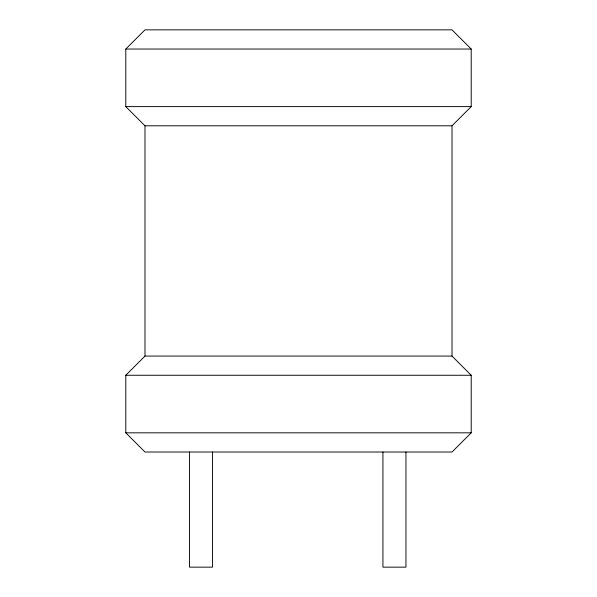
<?xml version="1.0" encoding="UTF-8"?>
<svg xmlns="http://www.w3.org/2000/svg" width="597" height="597" viewBox="0 0 597 597"><rect width="100%" height="100%" fill="white"/><g stroke="black" fill="none" stroke-linecap="round" stroke-linejoin="round"><path stroke-width="0.9" d="M125.795 49.036L144.989 29.85L452.011 29.85L471.205 49.036L471.205 106.609L452.011 125.795L144.989 125.795L125.795 106.609L125.795 49.036L471.205 49.036M125.795 375.259L144.989 356.066L452.011 356.066L471.205 375.259L471.205 432.825L452.011 452.011L144.989 452.011L125.795 432.825L125.795 375.259L471.205 375.259M125.795 106.609L471.205 106.609M125.795 432.825L471.205 432.825M452.011 125.795L452.011 356.066M405.96 452.011L405.96 567.15L382.931 567.15L382.931 452.011M212.532 452.011L212.532 567.15L189.503 567.15L189.503 452.011M144.989 125.795L144.989 356.066"/></g></svg>
